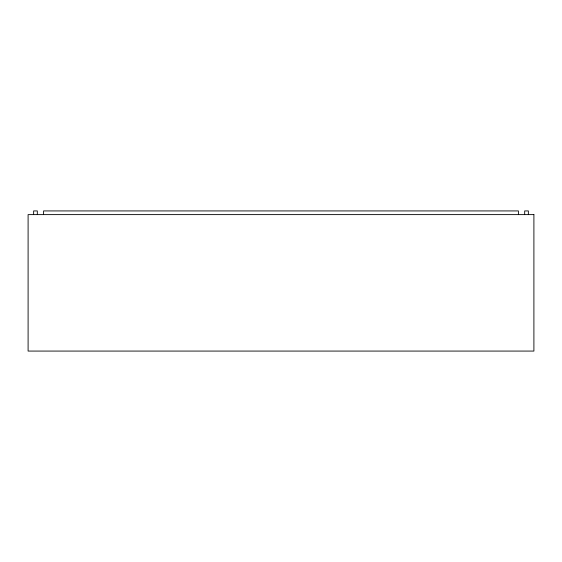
<?xml version="1.0" encoding="UTF-8"?>
<svg xmlns="http://www.w3.org/2000/svg" width="562" height="562" viewBox="0 0 562 562"><rect width="100%" height="100%" fill="white"/><g stroke="black" fill="none" stroke-linecap="round" stroke-linejoin="round"><path stroke-width="0.84" d="M528.364 214.614L528.364 210.926L524.676 210.926L524.676 214.614M518.41 214.614L518.41 210.926L43.59 210.926L43.59 214.614M37.324 214.614L37.324 210.926L33.636 210.926L33.636 214.614M533.9 214.614L28.1 214.614L28.1 351.074L533.9 351.074L533.9 214.614"/></g></svg>
